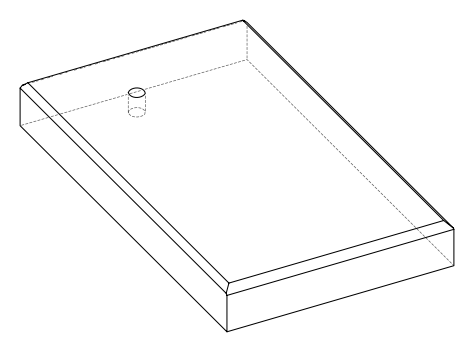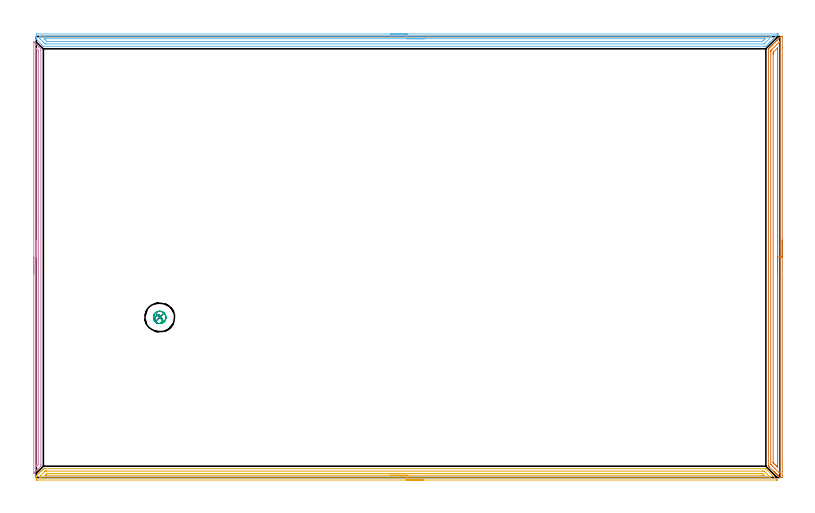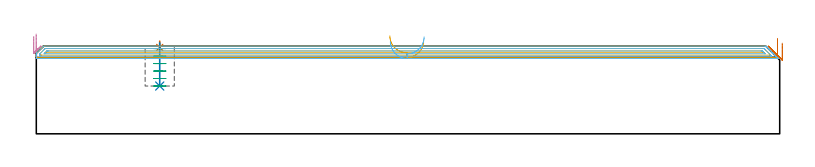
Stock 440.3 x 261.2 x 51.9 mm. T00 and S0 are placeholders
(PLAN: 7 operations, 3 tool changes, 32.9 min)
(1 SPOT_DRILL | STEP1POCKET | NXT0321_9005460120000 | 0.03 min | 3 mm3)
(2 DRILL_BLIND_HOLE_INTO_CENTER | STEP1POCKET | NXT0301_128 | 0.1 min | 2532 mm3)
(3 MILL_ROUGH_BLIND_HOLE_CONTOUR | STEP1POCKET | NXT0201_013 | Spiral | 0.94 min | 2999 mm3)
(4 AREA_MILL | FG_CHAMFER_SURFACE | UGT0205_001 | 4.19 min | 2298 mm3)
(5 AREA_MILL_1 | FG_CHAMFER_SURFACE_1 | UGT0205_001 | 10.6 min | 9837 mm3)
(6 AREA_MILL_2 | FG_CHAMFER_SURFACE_2 | UGT0205_001 | 10.63 min | 11667 mm3)
(7 AREA_MILL_3 | FG_CHAMFER_SURFACE_3 | UGT0205_001 | 6.36 min | 8509 mm3)
(TOOL NXT0321_9005460120000 | NC Spot Drill, 142deg, 12mm, Carbide, Uncoated | D12 PA142 FL30 Z2)
(TOOL NXT0301_128 | Carbide Drill 12mm [861.1-1200-036A1-GP GC34] | D12 PA150 FL37.4 Z2)
(TOOL NXT0201_013 | ENDMILL 10mm | D10 FL30 Z4)
(TOOL UGT0205_001 | Chamfer Mill 20 x 3 x 45 deg. | D20 FL50 Z2)
(OP 1 SPOT_DRILL)
G17 G21 G94 G90
T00 M6
G54
G17 G0 G90 X73.1 Y94.8 S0 M3
G43 Z61.9 H0
G94 G81 G98 Z51.155 F250. R54.9
G80
M5
M2
(OP 2 DRILL_BLIND_HOLE_INTO_CENTER)
G17 G21 G94 G90
T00 M6
G54
G17 G0 G90 X73.1 Y94.8 S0 M3
G43 Z61.9 H1
G94 G81 G98 Z28.3 F250. R53.9
G80
M5
M2
(OP 3 MILL_ROUGH_BLIND_HOLE_CONTOUR)
G17 G21 G94 G90
T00 M6
G54
G17 G0 G90 X73.1 Y94.8 S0 M3
G43 Z61.9 H0
Z50.467
G94 G3 X73.516 Y95.722 R0.555 F250.
X71.893 Y96.169 R1.537
X70.249 Y93.517 R2.41
X72.643 Y91.179 R2.772
X76.721 Y94.343 R3.65
X72.643 Y91.179 R-3.65
X74.682 Y92.761 R1.825
X73.1 Y94.8 R1.825
G0 Z46.033
G3 X73.516 Y95.722 R0.555
X71.893 Y96.169 R1.537
X70.249 Y93.517 R2.41
X72.643 Y91.179 R2.772
X76.721 Y94.343 R3.65
X72.643 Y91.179 R-3.65
X74.682 Y92.761 R1.825
X73.1 Y94.8 R1.825
G0 Z41.6
G3 X73.516 Y95.722 R0.555
X71.893 Y96.169 R1.537
X70.249 Y93.517 R2.41
X72.643 Y91.179 R2.772
X76.721 Y94.343 R3.65
X72.643 Y91.179 R-3.65
X74.682 Y92.761 R1.825
X73.1 Y94.8 R1.825
G0 Z37.167
G3 X73.516 Y95.722 R0.555
X71.893 Y96.169 R1.537
X70.249 Y93.517 R2.41
X72.643 Y91.179 R2.772
X76.721 Y94.343 R3.65
X72.643 Y91.179 R-3.65
X74.682 Y92.761 R1.825
X73.1 Y94.8 R1.825
G0 Z32.733
G3 X73.516 Y95.722 R0.555
X71.893 Y96.169 R1.537
X70.249 Y93.517 R2.41
X72.643 Y91.179 R2.772
X76.721 Y94.343 R3.65
X72.643 Y91.179 R-3.65
X74.682 Y92.761 R1.825
X73.1 Y94.8 R1.825
G0 Z28.3
G3 X73.516 Y95.722 R0.555
X71.893 Y96.169 R1.537
X70.249 Y93.517 R2.41
X72.643 Y91.179 R2.772
X76.721 Y94.343 R3.65
X72.643 Y91.179 R-3.65
X74.682 Y92.761 R1.825
X73.1 Y94.8 R1.825
G0 Z61.9
M5
M2
(OP 4 AREA_MILL)
G17 G21 G94 G90
T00 M6
G54
G17 G0 G90 X-1.5 Y120.3 S1061 M3
G43 Z61.9 H0
Z57.7
G94 G1 Y120.338 Z56.828 F250.
Y120.452 Z55.964
Y120.641 Z55.112
Y120.903 Z54.28
Y121.237 Z53.474
Y121.64 Z52.7
Y122.109 Z51.964
Y122.64 Z51.272
Y123.229 Z50.629
Y123.872 Z50.04
Y124.564 Z49.509
Y125.3 Z49.04
Y126.074 Z48.637
Y126.88 Z48.303
Y127.712 Z48.041
Y128.564 Z47.852
Y129.429 Z47.738
Y130.3 Z47.7
X-1.499 Y258.088 Z47.699
X-1.496 Y258.09 Z47.702
X-1.488 Y258.088 Z47.71
X-1.034 Y257.634 Z48.166
X-0.892 Y257.493 Z48.306
X-0.711 Y257.314 Z48.485
X-0.209 Y256.81 Z48.99
X0.001 Y256.601 Z49.199
X0.163 Y256.44 Z49.358
X0.318 Y256.283 Z49.516
X0.447 Y256.154 Z49.645
X0.6 Y256.003 Z49.795
X0.747 Y255.855 Z49.944
X0.893 Y255.708 Z50.091
X1.037 Y255.565 Z50.233
X1.175 Y255.426 Z50.373
X1.34 Y255.262 Z50.537
X1.474 Y255.128 Z50.67
X1.604 Y254.998 Z50.801
X2.349 Y254.253 Z51.545
X2.677 Y253.923 Z51.877
X2.693 Y253.896 Z51.893
X2.7 Y253.03 Z51.9
Y7.57
X2.693 Y6.7 Z51.893
X2.675 Y6.678 Z51.875
X2.349 Y6.347 Z51.545
X1.175 Y5.174 Z50.373
X1.037 Y5.035 Z50.233
X0.894 Y4.893 Z50.091
X0.747 Y4.745 Z49.944
X0.6 Y4.598 Z49.795
X0.447 Y4.446 Z49.645
X0.318 Y4.317 Z49.516
X0.163 Y4.16 Z49.358
X0.001 Y4. Z49.199
X-0.11 Y3.889 Z49.088
X-1.497 Y2.503 Z47.701
X-1.498 Y2.504 Z47.7
X-1.499 Y2.526
X-1.5 Y2.661
Y130.3
X-0.086 Z49.114
X-0.085 Y253.73 Z49.115
X-0.084 Y253.923 Z49.116
X-0.081 Y254.125 Z49.119
X-0.079 Y254.21 Z49.121
X-0.032 Y254.17 Z49.168
X0.225 Y253.923 Z49.425
X0.6 Y253.548 Z49.8
X1.111 Y253.03 Z50.311
X1.279 Y252.85 Z50.479
X1.281 Y252.68 Z50.481
X1.285 Y252.331 Z50.485
X1.286 Y153.17 Z50.486
X1.285 Y8.656 Z50.485
X1.284 Y8.463 Z50.484
X1.28 Y7.769 Z50.48
X1.268 Y7.73 Z50.468
X1.237 Y7.695 Z50.437
X1.119 Y7.57 Z50.319
X0.228 Y6.678 Z49.428
X0.035 Y6.488 Z49.235
X-0.029 Y6.427 Z49.171
X-0.078 Y6.383 Z49.122
X-0.082 Y6.481 Z49.118
X-0.084 Y6.678 Z49.116
X-0.085 Y7.083 Z49.115
X-0.086 Y7.378 Z49.114
Y130.3
Y131.172 Z49.152
Y132.037 Z49.266
Y132.888 Z49.455
Y133.72 Z49.717
Y134.526 Z50.051
Y135.3 Z50.454
Y136.036 Z50.923
Y136.728 Z51.454
Y137.371 Z52.043
Y137.961 Z52.686
Y138.492 Z53.379
Y138.961 Z54.114
Y139.363 Z54.888
Y139.697 Z55.694
Y139.96 Z56.526
Y140.148 Z57.378
Y140.262 Z58.243
Y140.3 Z59.114
G0 Z61.9
M5
M2
(OP 5 AREA_MILL_1)
G17 G21 G94 G90
T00 M6
G54
G17 G0 G90 X229.4 Y-1.5 S1061 M3
G43 Z61.9 H0
Z55.2
G94 G1 X229.362 Z54.328 F250.
X229.248 Z53.464
X229.059 Z52.612
X228.797 Z51.78
X228.463 Z50.974
X228.06 Z50.2
X227.592 Z49.464
X227.06 Z48.772
X226.471 Z48.129
X225.828 Z47.54
X225.136 Z47.008
X224.4 Z46.54
X223.626 Z46.137
X222.82 Z45.803
X221.988 Z45.541
X221.137 Z45.352
X220.272 Z45.238
X219.4 Z45.2
X0.613
X0.321 Y-1.499 Z45.201
X0.015 Y-1.493 Z45.204
X0.004 Y-1.491 Z45.205
X0. Y-1.198 Z45.498
Y-0.652 Z46.044
Y-0.327 Z46.368
Y0.654 Z47.354
X0.008 Y0.979 Z47.678
X0.01 Y0.999 Z47.698
X0.167 Y1.164 Z47.864
X0.613 Y1.614 Z48.312
X1.703 Y2.704 Z49.403
X2.736 Y3.737 Z50.435
X2.846 Y3.848 Z50.544
X3.292 Y4.293 Z50.991
X3.46 Y4.462 Z51.157
X3.622 Y4.623 Z51.321
X3.739 Y4.74 Z51.438
X3.895 Y4.898 Z51.593
X4.185 Y5.185 Z51.885
X4.203 Y5.193 Z51.893
X5.078 Y5.2 Z51.9
X431.936
X432.094 Y5.197 Z51.889
X432.175 Y5.126 Z51.823
X432.382 Y4.918 Z51.617
X432.403 Y4.898 Z51.597
X438.5 Y-1.198 Z45.498
X438.633 Y-1.332 Z45.366
X438.775 Y-1.474 Z45.223
X438.787 Y-1.496 Z45.201
X438.788 Y-1.499 Z45.199
X438.72 Y-1.5 Z45.2
X438.633
X219.4
Y-0.086 Z46.614
X3.045
X2.399 Y-0.085 Z46.615
X2.149 Y-0.083 Z46.617
X2.048 Y-0.079 Z46.621
X2.009 Y-0.075 Z46.625
X2.008 Y-0.053 Z46.647
X2.003 Y0.059 Z46.759
X2.01 Y0.544 Z47.244
X2.198 Y0.74 Z47.44
X2.399 Y0.948 Z47.648
X4.839 Y3.389 Z50.089
X5.078 Y3.627 Z50.327
X5.219 Y3.76 Z50.46
X5.239 Y3.778 Z50.478
X5.265 Y3.78 Z50.48
X5.328 Y3.783 Z50.483
X5.971 Y3.785 Z50.485
X6.219 Y3.786 Z50.486
X430.15 Y3.785 Z50.485
X430.399 Y3.784 Z50.484
X431.043 Y3.779 Z50.479
X431.687 Y3.156 Z49.856
X431.936 Y2.913 Z49.613
X434.306 Y0.544 Z47.244
X434.615 Y0.233 Z46.933
X434.898 Y-0.06 Z46.64
X434.912 Y-0.08 Z46.62
X434.882 Y-0.081 Z46.619
X434.793 Y-0.084 Z46.616
X434.615 Y-0.085 Z46.615
X434.367 Y-0.086 Z46.614
X219.4
Y1.328 Z48.028
X5.706 Y1.329 Z48.029
X5.353 Y1.332 Z48.032
X5.254 Y1.335 Z48.035
X5.245 Y1.338 Z48.038
Y1.34 Z48.04
X5.269 Y1.368 Z48.068
X5.314 Y1.415 Z48.115
X5.638 Y1.739 Z48.439
X5.971 Y2.072 Z48.772
X6.08 Y2.179 Z48.879
X6.19 Y2.285 Z48.985
X6.263 Y2.352 Z49.052
X6.511 Y2.364 Z49.064
X6.688 Y2.37 Z49.07
X6.776 Y2.371 Z49.071
X429.345
X429.522 Y2.369 Z49.069
X429.875 Y2.364 Z49.064
X430.031 Y2.357 Z49.057
X430.058 Y2.335 Z49.035
X430.114 Y2.285 Z48.985
X430.15 Y2.251 Z48.951
X430.983 Y1.415 Z48.115
X431.043 Y1.352 Z48.052
X431.046 Y1.334 Z48.034
X430.15 Y1.328 Z48.028
X219.4
X218.528 Z48.066
X217.664 Z48.18
X216.812 Z48.369
X215.98 Z48.631
X215.174 Z48.965
X214.4 Z49.368
X213.664 Z49.837
X212.972 Z50.368
X212.329 Z50.957
X211.74 Z51.601
X211.209 Z52.293
X210.74 Z53.028
X210.337 Z53.802
X210.003 Z54.608
X209.741 Z55.44
X209.552 Z56.292
X209.438 Z57.157
X209.4 Z58.028
G0 Z61.9
M5
M2
(OP 6 AREA_MILL_2)
G17 G21 G94 G90
T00 M6
G54
G17 G0 G90 X209.7 Y262.7 S1061 M3
G43 Z61.9 H0
Z54.6
G94 G1 X209.738 Z53.728 F250.
X209.852 Z52.864
X210.041 Z52.012
X210.303 Z51.18
X210.637 Z50.374
X211.04 Z49.6
X211.508 Z48.864
X212.04 Z48.172
X212.629 Z47.529
X213.272 Z46.94
X213.964 Z46.408
X214.7 Z45.94
X215.474 Z45.537
X216.28 Z45.203
X217.112 Z44.941
X217.964 Z44.752
X218.828 Z44.638
X219.7 Z44.6
X439.135
X439.367 Y262.694 Z44.605
X439.381 Y262.692 Z44.606
X439.367 Y262.666 Z44.633
X439.069 Y262.368 Z44.931
X438.86 Y262.158 Z45.138
X438.243 Y261.543 Z45.757
X438.174 Y261.474 Z45.825
X437.972 Y261.27 Z46.026
X437.373 Y260.673 Z46.627
X437.28 Y260.58 Z46.719
X437.084 Y260.382 Z46.914
X436.504 Y259.803 Z47.496
X436.386 Y259.685 Z47.613
X436.196 Y259.494 Z47.802
X435.634 Y258.934 Z48.366
X435.492 Y258.791 Z48.507
X435.308 Y258.606 Z48.69
X434.764 Y258.064 Z49.236
X434.42 Y257.718 Z49.578
X433.894 Y257.194 Z50.106
X433.532 Y256.83 Z50.466
X433.024 Y256.324 Z50.976
X432.644 Y255.942 Z51.354
X432.511 Y255.811 Z51.488
X432.215 Y255.515 Z51.785
X432.135 Y255.437 Z51.862
X432.1 Y255.407 Z51.893
X431.617 Y255.4 Z51.9
X4.206
X4.199 Y255.401 Z51.898
X0.106 Y259.494 Z47.804
X0.01 Y259.593 Z47.704
X0.005 Y259.621 Z47.676
X0. Y260.218 Z47.081
Y260.545 Z46.754
Y261.27 Z46.026
Y262.519 Z44.778
X0.002 Y262.691 Z44.605
X0.455 Y262.7 Z44.6
X219.7
Y261.286 Z46.014
X435.178 Y261.285 Z46.015
X435.194
X435.508 Y261.27 Z46.03
X435.355 Y261.11 Z46.19
X435.194 Y260.945 Z46.355
X431.617 Y257.367 Z49.933
X431.345 Y257.1 Z50.2
X431.068 Y256.83 Z50.47
X430.738 Y256.815 Z50.485
X430.723
X5.994
X5.232 Y256.83 Z50.47
X5.1 Y256.955 Z50.345
X4.332 Y257.718 Z49.582
X4.206 Y257.843 Z49.457
X2.418 Y259.633 Z47.667
X2.05 Y260.012 Z47.288
X2.01 Y260.061 Z47.239
X2.006 Y260.133 Z47.167
X2.002 Y260.244 Z47.056
X2.001 Y260.382 Z46.918
X2.003 Y260.794 Z46.506
X2.01 Y261.27 Z46.03
X2.403 Y261.285 Z46.015
X2.418
X219.7 Y261.286 Z46.014
Y259.872 Z47.428
X431.394 Y259.871 Z47.429
X431.617 Y259.87 Z47.43
X431.636 Y259.869 Z47.431
X431.649 Y259.866 Z47.434
X431.645 Y259.853 Z47.447
X431.635 Y259.837 Z47.463
X431.617 Y259.817 Z47.483
X430.564 Y258.764 Z48.536
X430.405 Y258.606 Z48.694
X430.113 Y258.324 Z48.976
X430.014 Y258.235 Z49.065
X429.829 Y258.233 Z49.067
X429.314 Y258.229 Z49.071
X7.269
X6.889
X6.371 Y258.233 Z49.067
X6.285 Y258.235 Z49.065
X6.102 Y258.404 Z48.896
X5.994 Y258.506 Z48.794
X5.005 Y259.494 Z47.806
X4.913 Y259.589 Z47.711
X4.734 Y259.775 Z47.525
X4.649 Y259.866 Z47.434
X4.667 Y259.868 Z47.432
X4.722 Y259.87 Z47.43
X5.1 Y259.871 Z47.429
X5.614 Y259.872 Z47.428
X219.7
X220.572 Z47.466
X221.436 Z47.58
X222.288 Z47.769
X223.12 Z48.032
X223.926 Z48.365
X224.7 Z48.768
X225.436 Z49.237
X226.128 Z49.768
X226.771 Z50.357
X227.36 Z51.001
X227.892 Z51.693
X228.36 Z52.428
X228.763 Z53.202
X229.097 Z54.008
X229.359 Z54.84
X229.548 Z55.692
X229.662 Z56.557
X229.7 Z57.428
G0 Z61.9
M5
M2
(OP 7 AREA_MILL_3)
G17 G21 G94 G90
T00 M6
G54
G17 G0 G90 X441.8 Y140.6 S1061 M3
G43 Z61.9 H0
Z53.7
G94 G1 Y140.562 Z52.828 F250.
Y140.448 Z51.963
Y140.259 Z51.112
Y139.997 Z50.28
Y139.663 Z49.474
Y139.26 Z48.7
Y138.792 Z47.964
Y138.261 Z47.272
Y137.671 Z46.629
Y137.028 Z46.04
Y136.336 Z45.508
Y135.6 Z45.04
Y134.826 Z44.637
Y134.02 Z44.303
Y133.188 Z44.041
Y132.337 Z43.852
Y131.472 Z43.738
Y130.6 Z43.7
Y0.171
X441.797 Y0.085 Z43.703
X441.792 Y0.01 Z43.706
X441.46 Y0. Z44.039
X440.365 Y0.001 Z45.133
X440.308 Y0.003 Z45.189
X440.28 Y0.022 Z45.217
X440.1 Y0.2 Z45.4
X439.682 Y0.618 Z45.817
X439.477 Y0.822 Z46.019
X439.384 Y0.916 Z46.115
X439.274 Y1.026 Z46.226
X439.18 Y1.118 Z46.316
X439.086 Y1.214 Z46.413
X438.979 Y1.32 Z46.52
X438.884 Y1.414 Z46.612
X438.788 Y1.511 Z46.711
X438.685 Y1.615 Z46.815
X438.588 Y1.71 Z46.908
X438.491 Y1.809 Z47.009
X438.39 Y1.909 Z47.109
X438.292 Y2.006 Z47.204
X438.193 Y2.107 Z47.307
X438.096 Y2.204 Z47.403
X437.996 Y2.302 Z47.5
X437.895 Y2.405 Z47.604
X437.802 Y2.498 Z47.698
X437.7 Y2.598 Z47.796
X437.597 Y2.702 Z47.902
X437.507 Y2.793 Z47.992
X437.404 Y2.894 Z48.092
X437.3 Y3. Z48.2
X437.213 Y3.087 Z48.287
X437.108 Y3.19 Z48.388
X437.002 Y3.298 Z48.498
X436.918 Y3.382 Z48.581
X436.812 Y3.486 Z48.684
X436.704 Y3.596 Z48.796
X436.624 Y3.676 Z48.876
X436.516 Y3.783 Z48.98
X434.32 Y5.978 Z51.176
X434.147 Y6.152 Z51.351
X433.997 Y6.303 Z51.502
X433.814 Y6.486 Z51.685
X433.681 Y6.621 Z51.817
X433.604 Y6.705 Z51.89
X433.6 Y6.871 Z51.9
Y253.435
X433.607 Y253.901 Z51.893
X433.649 Y253.95 Z51.85
X434.147 Y254.449 Z51.349
X434.494 Y254.794 Z51.006
X434.691 Y254.991 Z50.809
X434.921 Y255.222 Z50.577
X435.035 Y255.337 Z50.461
X435.368 Y255.668 Z50.132
X435.595 Y255.895 Z49.905
X435.814 Y256.115 Z49.684
X435.923 Y256.225 Z49.573
X436.498 Y256.798 Z49.001
X436.708 Y257.009 Z48.79
X436.812 Y257.114 Z48.684
X437.25 Y257.55 Z48.25
X437.7 Y258.002 Z47.796
X438.144 Y258.445 Z47.355
X438.588 Y258.89 Z46.908
X438.793 Y259.093 Z46.706
X438.861 Y259.161 Z46.638
X439.477 Y259.778 Z46.02
X439.686 Y259.986 Z45.813
X439.735 Y260.035 Z45.765
X440.365 Y260.667 Z45.131
X440.608 Y260.908 Z44.892
X440.809 Y261.11 Z44.69
X440.879 Y261.178 Z44.619
X440.91 Y261.199 Z44.588
X441.253 Y261.2 Z44.245
X441.32 Z44.179
X441.791 Z43.705
X441.8 Y261.086 Z43.7
Y130.6
X440.386 Z45.114
Y3.298
X440.384 Y2.405 Z45.116
X440.383 Y2.387 Z45.117
X440.38 Y2.381 Z45.12
X440.365 Y2.389 Z45.135
X440.346 Y2.405 Z45.154
X435.878 Y6.871 Z49.622
X435.035 Y7.726 Z50.465
X435.021 Y7.748 Z50.479
X435.017 Y7.765 Z50.483
X435.015 Y7.785 Z50.485
Y252.542
X435.016 Y252.562 Z50.484
X435.035 Y252.873 Z50.465
X435.312 Y253.157 Z50.188
X435.585 Y253.435 Z49.915
X440.052 Y257.902 Z45.448
X440.211 Y258.056 Z45.289
X440.365 Y258.203 Z45.135
X440.384 Y257.902 Z45.116
X440.385 Y257.882 Z45.115
X440.386 Y130.6 Z45.114
X438.972 Z46.528
X438.971 Y6.871 Z46.529
X438.97 Y6.487 Z46.53
X438.968 Y6.358 Z46.532
X438.965 Y6.258 Z46.535
X438.962 Y6.25 Z46.538
X438.921 Y6.285 Z46.579
X438.847 Y6.356 Z46.653
X438.588 Y6.611 Z46.912
X438.328 Y6.871 Z47.172
X437.434 Y7.765 Z48.066
X436.812 Y8.388 Z48.688
X436.544 Y8.658 Z48.956
X436.455 Y8.756 Z49.045
X436.435 Y8.783 Z49.065
X436.433 Y8.804 Z49.067
X436.431 Y8.851 Z49.069
X436.429 Y9.043 Z49.071
Y250.755
X436.431 Y251.138 Z49.069
X436.436 Y251.649 Z49.064
X436.443 Y251.832 Z49.057
X436.535 Y251.927 Z48.965
X436.812 Y252.211 Z48.688
X438.928 Y254.329 Z46.572
X438.944 Y254.342 Z46.556
X438.956 Y254.349 Z46.544
X438.966 Y254.352 Z46.534
X438.968 Y254.343 Z46.532
X438.97 Y254.329 Z46.53
X438.971 Y254.099 Z46.529
X438.972 Y253.943 Z46.528
Y130.6
Y129.729 Z46.566
Y128.864 Z46.68
Y128.012 Z46.869
Y127.18 Z47.131
Y126.374 Z47.465
Y125.6 Z47.868
Y124.864 Z48.337
Y124.172 Z48.868
Y123.529 Z49.457
Y122.94 Z50.101
Y122.409 Z50.793
Y121.94 Z51.528
Y121.537 Z52.302
Y121.203 Z53.108
Y120.941 Z53.94
Y120.752 Z54.792
Y120.638 Z55.657
Y120.6 Z56.528
G0 Z61.9
M5
M2
